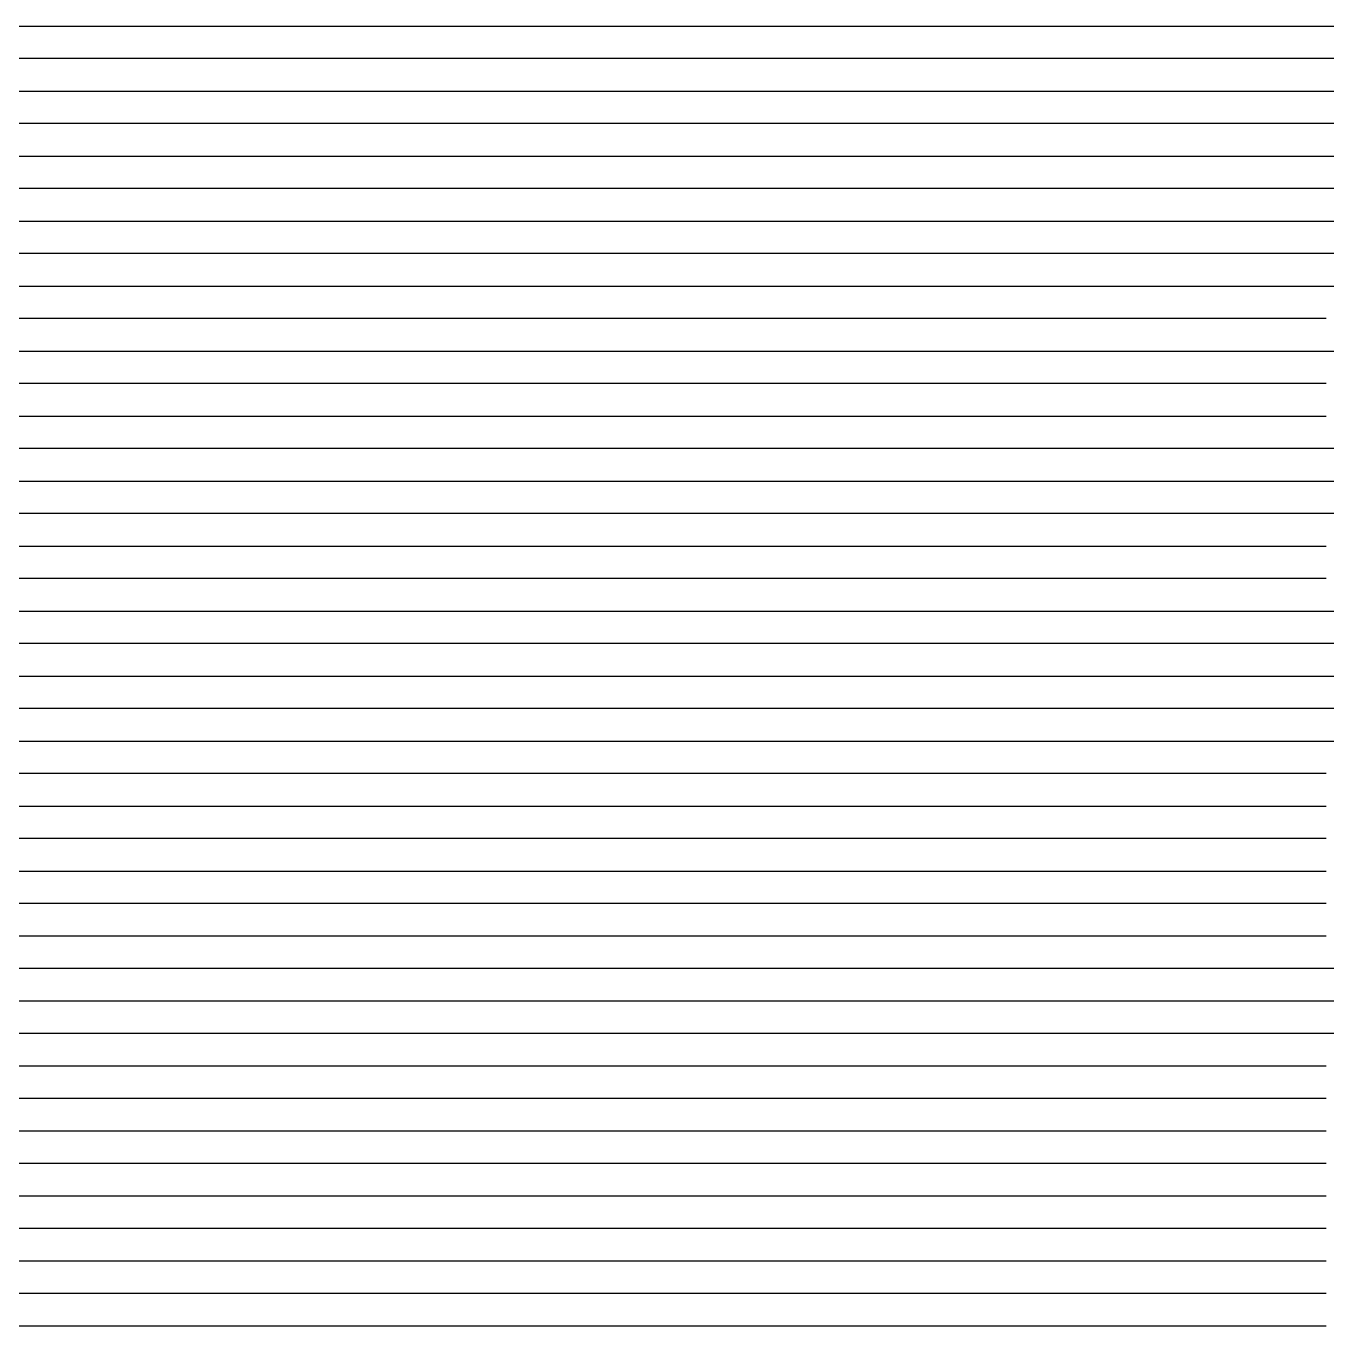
# Model space of a CAD drawing. Extents: x 0 to 80, y 0 to 80.
# Drawn here: x 40 to 60, y 60 to 80 of the extents above; entities that cross this region are included whole.
import ezdxf

# ---------------------------------------------------------------- set-up
doc = ezdxf.new("R2010")
doc.units = 0
doc.layers.add('FEED', color=7, linetype='CONTINUOUS')

msp = doc.modelspace()

# ---------------------------------------------------------------- linework, layer by layer
at = {"layer": 'FEED'}
for points in [[(0.161, 79.998, -17.368), (79.999, 79.998, -17.368)], [(0.161, 78.998, -17.368), (79.999, 78.998, -17.368), (79.999, 79.123, -17.368), (79.999, 79.498, -17.368), (79.839, 79.498, -17.368), (0.001, 79.498, -17.368)], [(26.08, 77.998, -17.368), (47.2, 77.998, -17.368), (52.48, 77.998, -17.368), (52.8, 77.998, -17.336), (53.12, 77.998, -17.288), (55.36, 77.998, -17.288), (56, 77.998, -17.368), (77.119, 77.998, -17.368), (79.999, 77.998, -17.368), (79.999, 78.123, -17.368), (79.999, 78.498, -17.368), (79.839, 78.498, -17.368), (0.001, 78.498, -17.368)], [(79.839, 77.498, -17.368), (57.6, 77.498, -17.368), (57.44, 77.498, -17.336), (57.28, 77.498, -17.24), (56.8, 77.498, -16.728), (56.32, 77.498, -16.072), (56.16, 77.498, -15.896), (56, 77.498, -15.752), (55.68, 77.498, -15.56), (55.52, 77.498, -15.496), (55.2, 77.498, -15.48), (53.12, 77.498, -15.48), (52.96, 77.498, -15.496), (52.8, 77.498, -15.56), (52.48, 77.498, -15.752), (52.32, 77.498, -15.896), (51.52, 77.498, -16.824), (51.2, 77.498, -17.16), (51.04, 77.498, -17.288), (50.88, 77.498, -17.352), (50.56, 77.498, -17.368), (45.12, 77.498, -17.368), (44.8, 77.498, -17.352), (44.16, 77.498, -17.256), (43.36, 77.498, -17.096), (43.04, 77.498, -17.016), (42.4, 77.498, -16.904), (41.92, 77.498, -16.856), (41.28, 77.498, -16.728), (40.96, 77.498, -16.696), (40.16, 77.498, -16.68), (39.36, 77.498, -16.68)], [(39.04, 76.998, -15.672), (40.8, 76.998, -15.672), (41.28, 76.998, -15.704), (41.92, 76.998, -15.8), (42.56, 76.998, -15.864), (43.36, 76.998, -16.024), (43.84, 76.998, -16.168), (44.64, 76.998, -16.488), (45.92, 76.998, -17.112), (46.24, 76.998, -17.224), (46.72, 76.998, -17.336), (47.04, 76.998, -17.368), (49.92, 76.998, -17.368), (50.08, 76.998, -17.352), (50.24, 76.998, -17.256), (50.4, 76.998, -17.064), (50.56, 76.998, -16.744), (50.88, 76.998, -15.944), (51.04, 76.998, -15.64), (51.2, 76.998, -15.448), (51.36, 76.998, -15.336), (51.68, 76.998, -15.224), (52.8, 76.998, -15.096), (52.96, 76.998, -15.096), (53.28, 76.998, -15.08), (55.36, 76.998, -15.08), (56.16, 76.998, -15.144), (56.8, 76.998, -15.24), (56.96, 76.998, -15.288), (57.12, 76.998, -15.384), (57.28, 76.998, -15.528), (57.44, 76.998, -15.768), (57.6, 76.998, -16.072), (57.92, 76.998, -16.792), (58.08, 76.998, -17.064), (58.24, 76.998, -17.256), (58.4, 76.998, -17.352), (58.72, 76.998, -17.368), (79.999, 76.998, -17.368)], [(79.839, 76.498, -17.368), (59.04, 76.498, -17.368), (58.88, 76.498, -17.32), (58.72, 76.498, -17.16), (58.56, 76.498, -16.808), (58.24, 76.498, -15.768), (58.08, 76.498, -15.448), (57.92, 76.498, -15.288), (57.6, 76.498, -15.176), (57.12, 76.498, -15.096), (56, 76.498, -15.08), (55.2, 76.498, -15.064), (54.08, 76.498, -15.064), (53.76, 76.498, -15.08), (52.96, 76.498, -15.08), (52.64, 76.498, -15.064), (51.68, 76.498, -15.064), (51.2, 76.498, -15.096), (50.88, 76.498, -15.16), (50.56, 76.498, -15.288), (50.4, 76.498, -15.432), (50.24, 76.498, -15.704), (50.08, 76.498, -16.12), (49.76, 76.498, -17.064), (49.6, 76.498, -17.288), (49.44, 76.498, -17.368), (48.48, 76.498, -17.368), (48.16, 76.498, -17.304), (47.68, 76.498, -17.096), (47.2, 76.498, -16.84), (46.56, 76.498, -16.44), (45.76, 76.498, -15.992), (45.12, 76.498, -15.688), (44.16, 76.498, -15.304), (43.68, 76.498, -15.16), (42.88, 76.498, -14.984), (41.92, 76.498, -14.872), (41.6, 76.498, -14.872), (41.28, 76.498, -14.84), (40.48, 76.498, -14.808), (39.36, 76.498, -14.808)], [(38.56, 75.998, -13.816), (41.44, 75.998, -13.816), (42.24, 75.998, -13.88), (42.88, 75.998, -13.976), (43.52, 75.998, -14.12), (44.32, 75.998, -14.36), (45.28, 75.998, -14.728), (46.24, 75.998, -15.16), (47.04, 75.998, -15.624), (47.52, 75.998, -15.944), (48.16, 75.998, -16.44), (48.8, 75.998, -17), (49.12, 75.998, -17.208), (49.28, 75.998, -16.856), (49.6, 75.998, -15.832), (49.76, 75.998, -15.512), (49.92, 75.998, -15.32), (50.08, 75.998, -15.208), (50.24, 75.998, -15.144), (50.56, 75.998, -15.08), (50.88, 75.998, -15.064), (53.12, 75.998, -15.064), (53.44, 75.998, -15.08), (53.92, 75.998, -15.08), (54.24, 75.998, -15.064), (56, 75.998, -15.064), (56.32, 75.998, -15.08), (56.96, 75.998, -15.064), (57.76, 75.998, -15.064), (58.08, 75.998, -15.112), (58.4, 75.998, -15.24), (58.56, 75.998, -15.352), (58.72, 75.998, -15.576), (58.88, 75.998, -16.008), (59.04, 75.998, -16.584), (59.2, 75.998, -17.064), (59.36, 75.998, -17.304), (59.52, 75.998, -17.368), (79.999, 75.998, -17.368)], [(60, 75.498, -17.368), (59.84, 75.498, -17.304), (59.68, 75.498, -17.064), (59.52, 75.498, -16.584), (59.36, 75.498, -16.008), (59.2, 75.498, -15.576), (59.04, 75.498, -15.336), (58.88, 75.498, -15.208), (58.56, 75.498, -15.096), (57.92, 75.498, -15.064), (56.32, 75.498, -15.064), (56, 75.498, -15.08), (55.68, 75.498, -15.064), (54.08, 75.498, -15.064), (53.76, 75.498, -15.08), (52.8, 75.498, -15.064), (50.08, 75.498, -15.064), (49.76, 75.498, -15.128), (49.6, 75.498, -15.176), (49.44, 75.498, -15.272), (49.28, 75.498, -15.448), (49.12, 75.498, -15.768), (48.96, 75.498, -16.008), (48.64, 75.498, -15.736), (47.84, 75.498, -15.16), (47.04, 75.498, -14.68), (46.4, 75.498, -14.36), (45.44, 75.498, -13.96), (45.12, 75.498, -13.848), (44.96, 75.498, -13.784), (43.84, 75.498, -13.448), (43.04, 75.498, -13.272), (42.88, 75.498, -13.256), (42.56, 75.498, -13.208), (41.92, 75.498, -13.144), (41.12, 75.498, -13.128), (38.24, 75.498, -13.128)], [(38.72, 74.998, -12.504), (41.6, 74.998, -12.504), (42.4, 74.998, -12.568), (42.88, 74.998, -12.616), (43.2, 74.998, -12.68), (43.52, 74.998, -12.728), (44.48, 74.998, -12.984), (45.28, 74.998, -13.224), (46.24, 74.998, -13.576), (46.56, 74.998, -13.72), (46.88, 74.998, -13.864), (47.68, 74.998, -14.296), (48.32, 74.998, -14.68), (48.96, 74.998, -15.144), (49.12, 74.998, -15.144), (49.28, 74.998, -15.096), (49.6, 74.998, -15.064), (53.12, 74.998, -15.064), (53.44, 74.998, -15.08), (54.24, 74.998, -15.08), (54.56, 74.998, -15.064), (55.52, 74.998, -15.064), (55.84, 74.998, -15.08), (56.8, 74.998, -15.064), (58.88, 74.998, -15.064), (59.2, 74.998, -15.112), (59.36, 74.998, -15.16), (59.52, 74.998, -15.24), (59.68, 74.998, -15.4), (59.84, 74.998, -15.736), (60.159, 74.998, -16.84)], [(60, 74.498, -15.288), (59.84, 74.498, -15.192), (59.52, 74.498, -15.08), (59.04, 74.498, -15.064), (56.32, 74.498, -15.064), (56, 74.498, -15.08), (55.68, 74.498, -15.08), (54.56, 74.498, -15.224), (54.08, 74.498, -15.256), (53.6, 74.498, -15.208), (52.8, 74.498, -15.08), (52.16, 74.498, -15.064), (50.4, 74.498, -15.064), (50.08, 74.498, -15.032), (49.92, 74.498, -15), (49.76, 74.498, -14.936), (49.44, 74.498, -14.728), (48.96, 74.498, -14.376), (47.84, 74.498, -13.688), (46.88, 74.498, -13.208), (45.92, 74.498, -12.824), (45.12, 74.498, -12.568), (44.64, 74.498, -12.424), (44.32, 74.498, -12.344), (44, 74.498, -12.264), (43.2, 74.498, -12.088), (42.24, 74.498, -11.976), (41.76, 74.498, -11.944), (41.6, 74.498, -11.944), (41.28, 74.498, -11.928), (38.4, 74.498, -11.928)], [(38.72, 73.998, -11.4), (41.28, 73.998, -11.4), (41.6, 73.998, -11.416), (42.08, 73.998, -11.432), (42.72, 73.998, -11.496), (43.52, 73.998, -11.624), (44, 73.998, -11.72), (44.8, 73.998, -11.928), (45.76, 73.998, -12.2), (46.72, 73.998, -12.552), (47.68, 73.998, -12.984), (48.32, 73.998, -13.336), (48.8, 73.998, -13.608), (49.44, 73.998, -14.024), (50.24, 73.998, -14.6), (50.72, 73.998, -14.968), (50.88, 73.998, -15.064), (51.68, 73.998, -15.064), (52, 73.998, -15.096), (52.32, 73.998, -15.192), (53.28, 73.998, -15.608), (53.6, 73.998, -15.688), (53.92, 73.998, -15.72), (54.24, 73.998, -15.736), (54.88, 73.998, -15.672), (55.36, 73.998, -15.528), (55.84, 73.998, -15.336), (56.16, 73.998, -15.192), (56.48, 73.998, -15.096), (56.8, 73.998, -15.08), (58.08, 73.998, -15.064), (59.68, 73.998, -15.064), (60, 73.998, -15.144)], [(60.159, 73.498, -15.112), (59.84, 73.498, -15.064), (57.28, 73.498, -15.064), (56.96, 73.498, -15.112), (56.48, 73.498, -15.336), (56, 73.498, -15.656), (55.84, 73.498, -15.736), (55.68, 73.498, -15.768), (52.8, 73.498, -15.768), (52.64, 73.498, -15.736), (52.32, 73.498, -15.56), (52, 73.498, -15.336), (51.84, 73.498, -15.256), (51.68, 73.498, -15.128), (51.04, 73.498, -14.504), (50.24, 73.498, -13.848), (49.6, 73.498, -13.4), (48.96, 73.498, -13.016), (48, 73.498, -12.504), (47.68, 73.498, -12.36), (47.36, 73.498, -12.216), (46.56, 73.498, -11.896), (45.76, 73.498, -11.64), (45.28, 73.498, -11.496), (44.48, 73.498, -11.304), (44.16, 73.498, -11.24), (43.84, 73.498, -11.16), (42.88, 73.498, -11.016), (42.08, 73.498, -10.936), (41.76, 73.498, -10.936), (41.44, 73.498, -10.92), (38.4, 73.498, -10.92)], [(38.88, 72.998, -10.472), (41.6, 72.998, -10.472), (42.4, 72.998, -10.52), (43.2, 72.998, -10.6), (43.52, 72.998, -10.664), (43.84, 72.998, -10.712), (44.32, 72.998, -10.808), (44.64, 72.998, -10.888), (44.96, 72.998, -10.952), (46.08, 72.998, -11.256), (46.88, 72.998, -11.528), (47.68, 72.998, -11.848), (48.64, 72.998, -12.312), (49.44, 72.998, -12.744), (50.24, 72.998, -13.256), (51.2, 72.998, -14.008), (51.84, 72.998, -14.6), (52.64, 72.998, -15.432), (52.8, 72.998, -15.576), (52.96, 72.998, -15.688), (53.12, 72.998, -15.752), (53.44, 72.998, -15.768), (56.16, 72.998, -15.768), (56.32, 72.998, -15.752), (56.48, 72.998, -15.704), (56.64, 72.998, -15.608), (56.96, 72.998, -15.336), (57.12, 72.998, -15.224), (57.28, 72.998, -15.144), (57.44, 72.998, -15.096), (57.76, 72.998, -15.064), (60.159, 72.998, -15.064)], [(60.159, 72.498, -15.064), (58.08, 72.498, -15.064), (57.76, 72.498, -15.112), (57.6, 72.498, -15.176), (57.44, 72.498, -15.272), (57.28, 72.498, -15.4), (57.12, 72.498, -15.56), (56.96, 72.498, -15.688), (56.8, 72.498, -15.752), (56.48, 72.498, -15.768), (53.92, 72.498, -15.768), (53.76, 72.498, -15.752), (53.6, 72.498, -15.704), (53.44, 72.498, -15.608), (53.28, 72.498, -15.464), (52.48, 72.498, -14.6), (51.84, 72.498, -13.976), (51.04, 72.498, -13.304), (50.24, 72.498, -12.728), (49.44, 72.498, -12.232), (48.8, 72.498, -11.896), (47.84, 72.498, -11.448), (47.04, 72.498, -11.128), (46.08, 72.498, -10.808), (45.76, 72.498, -10.728), (44.96, 72.498, -10.52), (43.52, 72.498, -10.232), (42.72, 72.498, -10.136), (42.24, 72.498, -10.088), (41.44, 72.498, -10.072), (37.92, 72.498, -10.072)], [(38.72, 71.998, -9.56), (41.44, 71.998, -9.56), (42.24, 71.998, -9.608), (42.88, 71.998, -9.672), (43.68, 71.998, -9.816), (45.12, 71.998, -10.104), (45.44, 71.998, -10.2), (45.76, 71.998, -10.28), (46.56, 71.998, -10.52), (47.52, 71.998, -10.888), (48.96, 71.998, -11.528), (49.76, 71.998, -11.96), (50.4, 71.998, -12.344), (51.04, 71.998, -12.792), (51.68, 71.998, -13.288), (52.32, 71.998, -13.848), (52.96, 71.998, -14.472), (53.92, 71.998, -15.56), (54.08, 71.998, -15.672), (54.24, 71.998, -15.752), (54.56, 71.998, -15.768), (56.96, 71.998, -15.768), (57.12, 71.998, -15.736), (57.28, 71.998, -15.64), (57.6, 71.998, -15.336), (57.92, 71.998, -15.128), (58.24, 71.998, -15.064), (60, 71.998, -15.064)], [(60, 71.498, -15.064), (58.72, 71.498, -15.064), (58.24, 71.498, -15.096), (58.08, 71.498, -15.16), (57.92, 71.498, -15.256), (57.76, 71.498, -15.384), (57.6, 71.498, -15.56), (57.44, 71.498, -15.688), (57.28, 71.498, -15.768), (54.88, 71.498, -15.768), (54.72, 71.498, -15.736), (54.56, 71.498, -15.656), (54.4, 71.498, -15.528), (53.92, 71.498, -14.936), (53.28, 71.498, -14.216), (52.48, 71.498, -13.432), (51.68, 71.498, -12.76), (50.56, 71.498, -11.96), (50.08, 71.498, -11.656), (49.44, 71.498, -11.304), (48.64, 71.498, -10.904), (47.84, 71.498, -10.568), (47.2, 71.498, -10.312), (46.24, 71.498, -9.992), (46.08, 71.498, -9.96), (45.76, 71.498, -9.864), (44.96, 71.498, -9.672), (43.84, 71.498, -9.448), (43.52, 71.498, -9.4), (43.04, 71.498, -9.32), (42.24, 71.498, -9.24), (41.12, 71.498, -9.208), (38.4, 71.498, -9.208)], [(38.56, 70.998, -8.888), (41.6, 70.998, -8.888), (42.4, 70.998, -8.936), (43.2, 70.998, -9.016), (44, 70.998, -9.16), (44.16, 70.998, -9.192), (44.48, 70.998, -9.24), (45.12, 70.998, -9.368), (45.44, 70.998, -9.448), (45.92, 70.998, -9.56), (46.88, 70.998, -9.848), (48.16, 70.998, -10.312), (48.48, 70.998, -10.456), (48.8, 70.998, -10.584), (49.6, 70.998, -10.952), (50.24, 70.998, -11.304), (50.88, 70.998, -11.688), (51.84, 70.998, -12.344), (52.48, 70.998, -12.84), (53.12, 70.998, -13.4), (53.6, 70.998, -13.864), (54.24, 70.998, -14.552), (55.04, 70.998, -15.528), (55.2, 70.998, -15.672), (55.36, 70.998, -15.752), (55.68, 70.998, -15.768), (57.44, 70.998, -15.768), (57.6, 70.998, -15.704), (57.76, 70.998, -15.56), (57.92, 70.998, -15.384), (58.08, 70.998, -15.24), (58.24, 70.998, -15.144), (58.4, 70.998, -15.08), (58.72, 70.998, -15.064), (60.479, 70.998, -15.064)], [(60.479, 70.498, -15.064), (58.56, 70.498, -15.064), (58.4, 70.498, -15.08), (58.24, 70.498, -15.128), (58.08, 70.498, -15.224), (57.92, 70.498, -15.368), (57.76, 70.498, -15.544), (57.6, 70.498, -15.688), (57.44, 70.498, -15.768), (56, 70.498, -15.768), (55.84, 70.498, -15.752), (55.68, 70.498, -15.688), (55.52, 70.498, -15.56), (55.36, 70.498, -15.384), (54.72, 70.498, -14.568), (54.24, 70.498, -14.024), (53.28, 70.498, -13.08), (52.48, 70.498, -12.408), (51.68, 70.498, -11.816), (50.88, 70.498, -11.304), (50.08, 70.498, -10.84), (49.44, 70.498, -10.52), (48.48, 70.498, -10.104), (47.84, 70.498, -9.848), (46.72, 70.498, -9.48), (46.08, 70.498, -9.288), (45.28, 70.498, -9.096), (44.16, 70.498, -8.872), (43.84, 70.498, -8.824), (43.52, 70.498, -8.76), (42.72, 70.498, -8.664), (42.24, 70.498, -8.616), (41.12, 70.498, -8.584), (38.4, 70.498, -8.584)], [(38.4, 69.998, -8.312), (41.76, 69.998, -8.312), (42.88, 69.998, -8.392), (43.2, 69.998, -8.44), (43.36, 69.998, -8.456), (44.16, 69.998, -8.6), (45.44, 69.998, -8.84), (46.4, 69.998, -9.08), (47.2, 69.998, -9.32), (47.52, 69.998, -9.432), (48.16, 69.998, -9.656), (48.96, 69.998, -9.976), (49.92, 69.998, -10.424), (50.88, 69.998, -10.952), (51.68, 69.998, -11.448), (52.32, 69.998, -11.896), (53.12, 69.998, -12.52), (53.6, 69.998, -12.936), (54.24, 69.998, -13.544), (54.72, 69.998, -14.056), (55.04, 69.998, -14.424), (55.84, 69.998, -15.464), (56, 69.998, -15.64), (56.16, 69.998, -15.736), (56.32, 69.998, -15.768), (57.12, 69.998, -15.768), (57.28, 69.998, -15.752), (57.44, 69.998, -15.672), (57.76, 69.998, -15.352), (58.08, 69.998, -15.144), (58.4, 69.998, -15.064), (60.319, 69.998, -15.064)], [(60.319, 69.498, -15.064), (58.24, 69.498, -15.064), (58.08, 69.498, -15.08), (57.76, 69.498, -15.192), (57.6, 69.498, -15.304), (57.28, 69.498, -15.608), (57.12, 69.498, -15.72), (56.96, 69.498, -15.768), (56.64, 69.498, -15.768), (56.48, 69.498, -15.72), (56.32, 69.498, -15.592), (55.68, 69.498, -14.728), (55.2, 69.498, -14.136), (54.4, 69.498, -13.272), (53.6, 69.498, -12.536), (52.96, 69.498, -12.008), (51.84, 69.498, -11.208), (50.72, 69.498, -10.52), (49.44, 69.498, -9.864), (48.64, 69.498, -9.512), (48, 69.498, -9.272), (47.2, 69.498, -9), (46.4, 69.498, -8.76), (45.6, 69.498, -8.568), (44.64, 69.498, -8.376), (44.32, 69.498, -8.328), (43.52, 69.498, -8.2), (43.36, 69.498, -8.184), (43.04, 69.498, -8.136), (42.56, 69.498, -8.088), (41.76, 69.498, -8.056), (41.44, 69.498, -8.056), (41.12, 69.498, -8.04), (38.56, 69.498, -8.04)], [(38.4, 68.998, -7.816), (42.08, 68.998, -7.816), (42.4, 68.998, -7.848), (42.72, 68.998, -7.864), (43.36, 68.998, -7.928), (44.16, 68.998, -8.056), (44.96, 68.998, -8.2), (45.28, 68.998, -8.248), (45.6, 68.998, -8.328), (46.08, 68.998, -8.424), (46.4, 68.998, -8.52), (46.72, 68.998, -8.6), (47.52, 68.998, -8.84), (48.32, 68.998, -9.128), (49.12, 68.998, -9.448), (50.08, 68.998, -9.896), (51.04, 68.998, -10.408), (52, 68.998, -11), (52.8, 68.998, -11.544), (53.6, 68.998, -12.168), (54.4, 68.998, -12.872), (55.04, 68.998, -13.528), (55.68, 68.998, -14.264), (56.64, 68.998, -15.56), (56.8, 68.998, -15.704), (56.96, 68.998, -15.656), (57.44, 68.998, -15.24), (57.76, 68.998, -15.096), (57.92, 68.998, -15.064), (60.319, 68.998, -15.064)], [(60, 68.498, -15.064), (57.76, 68.498, -15.064), (57.44, 68.498, -15.112), (57.28, 68.498, -15.16), (56.96, 68.498, -15.368), (56.8, 68.498, -15.336), (56.16, 68.498, -14.44), (55.36, 68.498, -13.48), (54.56, 68.498, -12.664), (53.76, 68.498, -11.96), (52.96, 68.498, -11.352), (52.32, 68.498, -10.904), (51.36, 68.498, -10.312), (50.4, 68.498, -9.8), (49.44, 68.498, -9.336), (48.48, 68.498, -8.936), (47.68, 68.498, -8.664), (47.2, 68.498, -8.504), (46.72, 68.498, -8.36), (46.4, 68.498, -8.28), (46.08, 68.498, -8.2), (44.96, 68.498, -7.96), (44.64, 68.498, -7.912), (44, 68.498, -7.8), (43.2, 68.498, -7.688), (42.56, 68.498, -7.624), (41.76, 68.498, -7.592), (37.92, 68.498, -7.592)], [(38.56, 67.998, -7.32), (41.44, 67.998, -7.32), (41.76, 67.998, -7.336), (42.08, 67.998, -7.352), (42.24, 67.998, -7.368), (42.56, 67.998, -7.384), (43.36, 67.998, -7.48), (44.32, 67.998, -7.64), (44.8, 67.998, -7.72), (45.92, 67.998, -7.944), (46.72, 67.998, -8.152), (47.36, 67.998, -8.328), (47.68, 67.998, -8.44), (48.16, 67.998, -8.6), (49.12, 67.998, -8.968), (49.44, 67.998, -9.112), (49.76, 67.998, -9.256), (51.2, 67.998, -9.96), (52, 67.998, -10.424), (52.64, 67.998, -10.84), (53.6, 67.998, -11.528), (54.24, 67.998, -12.056), (55.2, 67.998, -12.952), (55.84, 67.998, -13.656), (56.64, 67.998, -14.664), (56.96, 67.998, -15.128), (57.28, 67.998, -15.08), (57.76, 67.998, -15.064), (59.84, 67.998, -15.064), (60, 67.998, -15.08)], [(60, 67.498, -15.16), (59.84, 67.498, -15.096), (59.52, 67.498, -15.064), (57.28, 67.498, -15.064), (57.12, 67.498, -14.952), (56.64, 67.498, -14.28), (56.16, 67.498, -13.672), (55.84, 67.498, -13.304), (54.88, 67.498, -12.328), (54.24, 67.498, -11.768), (53.28, 67.498, -11.016), (52.32, 67.498, -10.376), (51.52, 67.498, -9.896), (50.56, 67.498, -9.4), (49.6, 67.498, -8.968), (48.32, 67.498, -8.44), (47.2, 67.498, -8.072), (46.72, 67.498, -7.928), (46.4, 67.498, -7.848), (46.08, 67.498, -7.768), (44.8, 67.498, -7.496), (44.16, 67.498, -7.4), (44, 67.498, -7.368), (42.88, 67.498, -7.224), (42.4, 67.498, -7.176), (41.6, 67.498, -7.144), (38.08, 67.498, -7.144)], [(39.04, 66.998, -6.968), (40.8, 66.998, -6.968), (40.96, 66.998, -6.952), (41.44, 66.998, -6.744), (42.4, 66.998, -6.744), (42.56, 66.998, -6.776), (43.04, 66.998, -7.048), (43.2, 66.998, -7.096), (43.52, 66.998, -7.128), (43.84, 66.998, -7.192), (44.8, 66.998, -7.336), (46.24, 66.998, -7.608), (46.72, 66.998, -7.736), (47.04, 66.998, -7.816), (48.16, 66.998, -8.152), (48.96, 66.998, -8.44), (49.6, 66.998, -8.696), (50.88, 66.998, -9.272), (51.68, 66.998, -9.704), (52.48, 66.998, -10.168), (53.28, 66.998, -10.696), (54.24, 66.998, -11.416), (55.2, 66.998, -12.264), (56, 66.998, -13.08), (56.48, 66.998, -13.624), (56.96, 66.998, -14.248), (57.28, 66.998, -14.696), (57.44, 66.998, -14.888), (57.6, 66.998, -15.016), (57.76, 66.998, -15.064), (59.2, 66.998, -15.064), (59.52, 66.998, -15.096), (59.68, 66.998, -15.144), (59.84, 66.998, -15.224), (60, 66.998, -15.352)], [(60, 66.499, -16.568), (59.84, 66.499, -15.96), (59.68, 66.499, -15.512), (59.52, 66.499, -15.288), (59.36, 66.499, -15.176), (59.04, 66.499, -15.08), (58.72, 66.499, -15.064), (58.08, 66.499, -15.064), (57.92, 66.499, -15.048), (57.76, 66.499, -14.968), (57.6, 66.499, -14.792), (56.8, 66.499, -13.72), (56.16, 66.499, -12.984), (55.36, 66.499, -12.168), (54.4, 66.499, -11.32), (53.6, 66.499, -10.712), (52.8, 66.499, -10.168), (51.84, 66.499, -9.592), (51.04, 66.499, -9.16), (50.08, 66.499, -8.728), (48.96, 66.499, -8.264), (48, 66.499, -7.944), (47.84, 66.499, -7.896), (47.52, 66.499, -7.784), (46.56, 66.499, -7.528), (45.92, 66.499, -7.384), (45.12, 66.499, -7.224), (43.84, 66.499, -7.032), (43.52, 66.499, -6.952), (43.36, 66.499, -6.808), (43.04, 66.499, -6.44), (42.88, 66.499, -6.312), (42.72, 66.499, -6.264), (42.56, 66.499, -6.184), (42.4, 66.499, -6.136), (41.6, 66.499, -6.136), (41.44, 66.499, -6.152), (41.28, 66.499, -6.264), (41.12, 66.499, -6.28), (40.96, 66.499, -6.376), (40.64, 66.499, -6.712), (40.48, 66.499, -6.824), (39.52, 66.499, -6.824)], [(39.68, 65.999, -6.696), (40.32, 65.999, -6.696), (40.48, 65.999, -6.568), (40.8, 65.999, -6.2), (40.96, 65.999, -6.104), (41.12, 65.999, -6.072), (42.88, 65.999, -6.072), (43.04, 65.999, -6.12), (43.2, 65.999, -6.248), (43.68, 65.999, -6.84), (44, 65.999, -6.92), (44.8, 65.999, -7.032), (45.92, 65.999, -7.24), (46.4, 65.999, -7.336), (47.52, 65.999, -7.64), (48.16, 65.999, -7.832), (48.48, 65.999, -7.944), (49.12, 65.999, -8.168), (49.92, 65.999, -8.488), (50.24, 65.999, -8.632), (50.88, 65.999, -8.92), (51.52, 65.999, -9.24), (52.48, 65.999, -9.784), (53.44, 65.999, -10.408), (54.08, 65.999, -10.872), (54.88, 65.999, -11.512), (55.68, 65.999, -12.248), (56.48, 65.999, -13.064), (57.12, 65.999, -13.848), (57.92, 65.999, -14.968), (58.08, 65.999, -15.064), (58.4, 65.999, -15.08), (58.56, 65.999, -15.08), (58.72, 65.999, -15.112), (59.04, 65.999, -15.256), (59.2, 65.999, -15.432), (59.36, 65.999, -15.768), (59.68, 65.999, -16.84), (59.84, 65.999, -17.208), (60, 65.999, -17.352)], [(79.839, 65.499, -17.368), (59.68, 65.499, -17.368), (59.52, 65.499, -17.352), (59.36, 65.499, -17.208), (59.2, 65.499, -16.84), (58.88, 65.499, -15.784), (58.72, 65.499, -15.464), (58.56, 65.499, -15.304), (58.4, 65.499, -15.208), (58.24, 65.499, -15.144), (58.08, 65.499, -14.952), (57.6, 65.499, -14.216), (56.96, 65.499, -13.384), (56.16, 65.499, -12.488), (55.36, 65.499, -11.736), (54.88, 65.499, -11.32), (54.08, 65.499, -10.68), (53.28, 65.499, -10.12), (52.16, 65.499, -9.432), (51.04, 65.499, -8.84), (50.72, 65.499, -8.696), (50.4, 65.499, -8.552), (48.96, 65.499, -7.96), (48, 65.499, -7.656), (47.68, 65.499, -7.544), (47.36, 65.499, -7.464), (47.04, 65.499, -7.368), (46.24, 65.499, -7.176), (45.92, 65.499, -7.112), (45.6, 65.499, -7.032), (45.28, 65.499, -6.984), (44.8, 65.499, -6.888), (44.48, 65.499, -6.856), (43.84, 65.499, -6.76), (43.68, 65.499, -6.664), (43.36, 65.499, -6.248), (43.2, 65.499, -6.12), (43.04, 65.499, -6.072), (41.12, 65.499, -6.072), (40.96, 65.499, -6.088), (40.8, 65.499, -6.2), (40.48, 65.499, -6.568), (39.52, 65.499, -6.568)], [(39.36, 64.999, -6.472), (40.48, 64.999, -6.472), (40.64, 64.999, -6.376), (40.8, 64.999, -6.2), (40.96, 64.999, -6.088), (41.28, 64.999, -6.072), (43.04, 64.999, -6.072), (43.2, 64.999, -6.12), (43.36, 64.999, -6.248), (43.52, 64.999, -6.456), (43.68, 64.999, -6.632), (44, 64.999, -6.664), (45.12, 64.999, -6.84), (46.4, 64.999, -7.096), (46.72, 64.999, -7.176), (47.04, 64.999, -7.256), (48.48, 64.999, -7.672), (49.44, 64.999, -8.024), (50.24, 64.999, -8.344), (51.2, 64.999, -8.792), (52, 64.999, -9.208), (52.96, 64.999, -9.768), (53.28, 64.999, -9.976), (53.6, 64.999, -10.184), (54.4, 64.999, -10.76), (54.72, 64.999, -11), (55.36, 64.999, -11.544), (56, 64.999, -12.136), (56.64, 64.999, -12.792), (57.28, 64.999, -13.56), (57.76, 64.999, -14.2), (58.4, 64.999, -15.192), (58.88, 64.999, -16.088), (59.36, 64.999, -17.048), (59.52, 64.999, -17.272), (59.68, 64.999, -17.368), (79.999, 64.999, -17.368)], [(79.839, 64.499, -17.368), (59.84, 64.499, -17.368), (59.68, 64.499, -17.288), (59.52, 64.499, -17.08), (58.72, 64.499, -15.512), (58.24, 64.499, -14.696), (57.6, 64.499, -13.768), (56.96, 64.499, -12.968), (56.32, 64.499, -12.28), (55.68, 64.499, -11.656), (54.88, 64.499, -10.984), (54.24, 64.499, -10.488), (53.44, 64.499, -9.928), (52.96, 64.499, -9.64), (52.8, 64.499, -9.528), (52.32, 64.499, -9.256), (52, 64.499, -9.08), (51.68, 64.499, -8.92), (51.2, 64.499, -8.664), (50.88, 64.499, -8.52), (50.4, 64.499, -8.296), (49.12, 64.499, -7.784), (48, 64.499, -7.416), (47.52, 64.499, -7.272), (47.2, 64.499, -7.192), (46.56, 64.499, -7.032), (45.12, 64.499, -6.744), (44.8, 64.499, -6.696), (44.48, 64.499, -6.648), (44, 64.499, -6.584), (43.36, 64.499, -6.488), (43.04, 64.499, -6.184), (42.72, 64.499, -6.072), (41.28, 64.499, -6.072), (41.12, 64.499, -6.088), (40.96, 64.499, -6.152), (40.8, 64.499, -6.248), (40.64, 64.499, -6.376), (39.36, 64.499, -6.376)], [(39.84, 63.999, -5.864), (40.32, 63.999, -5.864), (40.64, 63.999, -5.896), (40.96, 63.999, -5.944), (41.28, 63.999, -5.976), (41.92, 63.999, -6.104), (42.24, 63.999, -6.184), (43.52, 63.999, -6.44), (43.84, 63.999, -6.472), (45.28, 63.999, -6.696), (46.4, 63.999, -6.904), (46.72, 63.999, -6.984), (47.2, 63.999, -7.096), (47.68, 63.999, -7.24), (47.84, 63.999, -7.272), (48.16, 63.999, -7.384), (48.8, 63.999, -7.576), (50.08, 63.999, -8.072), (50.56, 63.999, -8.264), (51.52, 63.999, -8.712), (51.84, 63.999, -8.888), (52.16, 63.999, -9.048), (53.28, 63.999, -9.704), (54.4, 63.999, -10.472), (55.04, 63.999, -10.968), (55.84, 63.999, -11.656), (56.48, 63.999, -12.28), (57.28, 63.999, -13.176), (57.92, 63.999, -14.024), (58.4, 63.999, -14.744), (58.88, 63.999, -15.576), (59.68, 63.999, -17.16), (59.84, 63.999, -17.32), (60, 63.999, -17.368)], [(60, 63.499, -17.368), (59.84, 63.499, -17.256), (59.68, 63.499, -17.016), (59.2, 63.499, -16.008), (58.72, 63.499, -15.096), (58.24, 63.499, -14.328), (57.6, 63.499, -13.432), (56.96, 63.499, -12.664), (56.32, 63.499, -11.992), (55.52, 63.499, -11.256), (54.72, 63.499, -10.6), (53.6, 63.499, -9.8), (52.32, 63.499, -9.032), (51.84, 63.499, -8.792), (51.36, 63.499, -8.536), (51.04, 63.499, -8.392), (50.72, 63.499, -8.248), (49.6, 63.499, -7.784), (49.28, 63.499, -7.672), (48.64, 63.499, -7.448), (47.36, 63.499, -7.064), (46.56, 63.499, -6.872), (45.28, 63.499, -6.616), (44.8, 63.499, -6.552), (44.48, 63.499, -6.44), (44.16, 63.499, -6.296), (43.68, 63.499, -6.008), (43.2, 63.499, -5.768), (42.88, 63.499, -5.624), (42.4, 63.499, -5.464), (42.08, 63.499, -5.4), (41.76, 63.499, -5.32), (41.28, 63.499, -5.24), (40.64, 63.499, -5.224), (39.04, 63.499, -5.224)], [(39.36, 62.999, -4.616), (40.64, 62.999, -4.616), (40.96, 62.999, -4.632), (41.28, 62.999, -4.648), (41.76, 62.999, -4.712), (42.4, 62.999, -4.84), (42.88, 62.999, -4.984), (43.52, 62.999, -5.272), (44, 62.999, -5.528), (44.96, 62.999, -6.184), (45.12, 62.999, -6.312), (45.6, 62.999, -6.584), (46.72, 62.999, -6.824), (47.36, 62.999, -6.984), (48.8, 62.999, -7.4), (49.92, 62.999, -7.816), (50.56, 62.999, -8.072), (51.36, 62.999, -8.44), (52.16, 62.999, -8.84), (53.28, 62.999, -9.496), (53.76, 62.999, -9.8), (54.56, 62.999, -10.36), (55.2, 62.999, -10.856), (56, 62.999, -11.544), (56.48, 62.999, -12.008), (57.12, 62.999, -12.696), (57.76, 62.999, -13.48), (58.4, 62.999, -14.392), (58.72, 62.999, -14.904), (59.2, 62.999, -15.784), (59.84, 62.999, -17.128), (60, 62.999, -17.32)], [(60, 62.499, -17.272), (59.84, 62.499, -17.032), (59.36, 62.499, -15.976), (59.04, 62.499, -15.352), (58.56, 62.499, -14.536), (57.92, 62.499, -13.608), (57.28, 62.499, -12.792), (56.48, 62.499, -11.928), (55.52, 62.499, -11.048), (54.72, 62.499, -10.408), (53.6, 62.499, -9.624), (52.64, 62.499, -9.048), (51.52, 62.499, -8.456), (50.56, 62.499, -8.024), (49.44, 62.499, -7.576), (48.8, 62.499, -7.352), (47.52, 62.499, -6.968), (46.56, 62.499, -6.744), (46.24, 62.499, -6.632), (46.08, 62.499, -6.536), (45.28, 62.499, -5.8), (44.8, 62.499, -5.432), (44.32, 62.499, -5.128), (43.52, 62.499, -4.712), (42.88, 62.499, -4.456), (42.56, 62.499, -4.36), (42.24, 62.499, -4.28), (41.28, 62.499, -4.136), (41.12, 62.499, -4.136), (40.8, 62.499, -4.12), (38.88, 62.499, -4.12)], [(39.52, 61.999, -3.704), (41.12, 61.999, -3.704), (41.76, 61.999, -3.768), (42.4, 61.999, -3.88), (42.88, 61.999, -4.008), (43.68, 61.999, -4.328), (44.32, 61.999, -4.632), (44.96, 61.999, -5.016), (45.6, 61.999, -5.512), (46.24, 61.999, -6.12), (46.72, 61.999, -6.6), (46.88, 61.999, -6.728), (47.04, 61.999, -6.808), (47.84, 61.999, -7.032), (48.48, 61.999, -7.208), (48.8, 61.999, -7.32), (49.44, 61.999, -7.544), (49.76, 61.999, -7.672), (50.08, 61.999, -7.784), (50.56, 61.999, -7.976), (51.52, 61.999, -8.424), (52.16, 61.999, -8.744), (53.12, 61.999, -9.288), (53.92, 61.999, -9.8), (54.72, 61.999, -10.36), (55.52, 61.999, -11), (56, 61.999, -11.416), (56.8, 61.999, -12.2), (57.28, 61.999, -12.744), (57.76, 61.999, -13.32), (58.4, 61.999, -14.216), (59.04, 61.999, -15.272), (59.52, 61.999, -16.232), (59.84, 61.999, -16.936), (60, 61.999, -17.208)], [(60, 61.499, -17.16), (59.68, 61.499, -16.52), (59.36, 61.499, -15.832), (59.04, 61.499, -15.224), (58.56, 61.499, -14.424), (57.92, 61.499, -13.496), (57.28, 61.499, -12.696), (56.64, 61.499, -12.008), (55.84, 61.499, -11.24), (54.88, 61.499, -10.456), (53.76, 61.499, -9.656), (53.44, 61.499, -9.464), (53.12, 61.499, -9.256), (52.8, 61.499, -9.08), (52.48, 61.499, -8.888), (51.36, 61.499, -8.312), (51.04, 61.499, -8.168), (50.72, 61.499, -8.024), (49.44, 61.499, -7.512), (48.48, 61.499, -7.192), (47.68, 61.499, -6.952), (47.52, 61.499, -6.888), (47.36, 61.499, -6.76), (46.56, 61.499, -5.88), (45.92, 61.499, -5.288), (45.12, 61.499, -4.68), (44.64, 61.499, -4.36), (43.84, 61.499, -3.944), (43.36, 61.499, -3.752), (42.88, 61.499, -3.592), (42.56, 61.499, -3.512), (42.08, 61.499, -3.352), (41.76, 61.499, -3.16), (41.6, 61.499, -3.08), (40.8, 61.499, -2.856), (39.2, 61.499, -2.856)], [(39.52, 60.999, -1.768), (40.64, 60.999, -1.768), (40.96, 60.999, -1.816), (41.28, 60.999, -1.896), (41.6, 60.999, -1.976), (41.76, 60.999, -2.072), (42.4, 60.999, -2.584), (42.56, 60.999, -2.744), (42.88, 60.999, -3.128), (43.04, 60.999, -3.272), (43.2, 60.999, -3.384), (44, 60.999, -3.704), (44.48, 60.999, -3.944), (45.12, 60.999, -4.328), (45.76, 60.999, -4.776), (46.24, 60.999, -5.144), (46.88, 60.999, -5.736), (47.36, 60.999, -6.264), (47.84, 60.999, -6.824), (48, 60.999, -6.984), (48.16, 60.999, -7.08), (48.96, 60.999, -7.336), (49.6, 60.999, -7.576), (50.56, 60.999, -7.944), (51.52, 60.999, -8.392), (52.32, 60.999, -8.792), (53.44, 60.999, -9.448), (54.24, 60.999, -9.976), (55.04, 60.999, -10.568), (55.68, 60.999, -11.096), (56.48, 60.999, -11.832), (57.12, 60.999, -12.504), (57.76, 60.999, -13.272), (58.4, 60.999, -14.152), (58.88, 60.999, -14.92), (59.2, 60.999, -15.496), (59.84, 60.999, -16.808), (60, 60.999, -17.096)], [(60, 60.499, -17.096), (59.68, 60.499, -16.488), (59.2, 60.499, -15.496), (58.88, 60.499, -14.92), (58.4, 60.499, -14.152), (57.76, 60.499, -13.272), (57.12, 60.499, -12.504), (56.48, 60.499, -11.832), (55.52, 60.499, -10.952), (54.88, 60.499, -10.44), (53.92, 60.499, -9.752), (52.64, 60.499, -8.968), (51.36, 60.499, -8.312), (50.4, 60.499, -7.88), (49.92, 60.499, -7.688), (49.44, 60.499, -7.512), (48.96, 60.499, -7.336), (48.64, 60.499, -7.24), (48.48, 60.499, -7.176), (48.32, 60.499, -7.048), (47.52, 60.499, -6.008), (46.88, 60.499, -5.336), (46.72, 60.499, -5.176), (46.4, 60.499, -4.904), (45.6, 60.499, -4.328), (45.12, 60.499, -4.024), (44.16, 60.499, -3.528), (43.52, 60.499, -3.256), (43.36, 60.499, -3.096), (42.88, 60.499, -2.376), (42.56, 60.499, -2.008), (42.4, 60.499, -1.848), (42.24, 60.499, -1.72), (41.76, 60.499, -1.448), (41.6, 60.499, -1.368), (41.28, 60.499, -1.272), (40.96, 60.499, -1.224), (40.48, 60.499, -1.192), (39.2, 60.499, -1.192)], [(39.2, 59.999, -1), (40.64, 59.999, -1), (41.12, 59.999, -1.032), (41.6, 59.999, -1.144), (42.08, 59.999, -1.336), (42.56, 59.999, -1.592), (42.88, 59.999, -1.88), (43.04, 59.999, -2.056), (43.2, 59.999, -2.296), (43.52, 59.999, -2.872), (43.68, 59.999, -3.08), (44, 59.999, -3.256), (44.48, 59.999, -3.448), (44.96, 59.999, -3.688), (45.44, 59.999, -3.96), (46.08, 59.999, -4.376), (46.72, 59.999, -4.872), (47.2, 59.999, -5.32), (47.84, 59.999, -6.024), (48.64, 59.999, -7.128), (48.8, 59.999, -7.272), (48.96, 59.999, -7.352), (49.6, 59.999, -7.576), (50.88, 59.999, -8.088), (52.16, 59.999, -8.712), (53.44, 59.999, -9.448), (54.72, 59.999, -10.328), (55.52, 59.999, -10.968), (56.16, 59.999, -11.528), (56.96, 59.999, -12.344), (57.6, 59.999, -13.08), (58.08, 59.999, -13.704), (58.56, 59.999, -14.424), (59.04, 59.999, -15.224), (59.52, 59.999, -16.152), (59.84, 59.999, -16.84), (60, 59.999, -17.144)]]:
    msp.add_polyline3d(points, dxfattribs=at)

doc.saveas('drawing.dxf')
